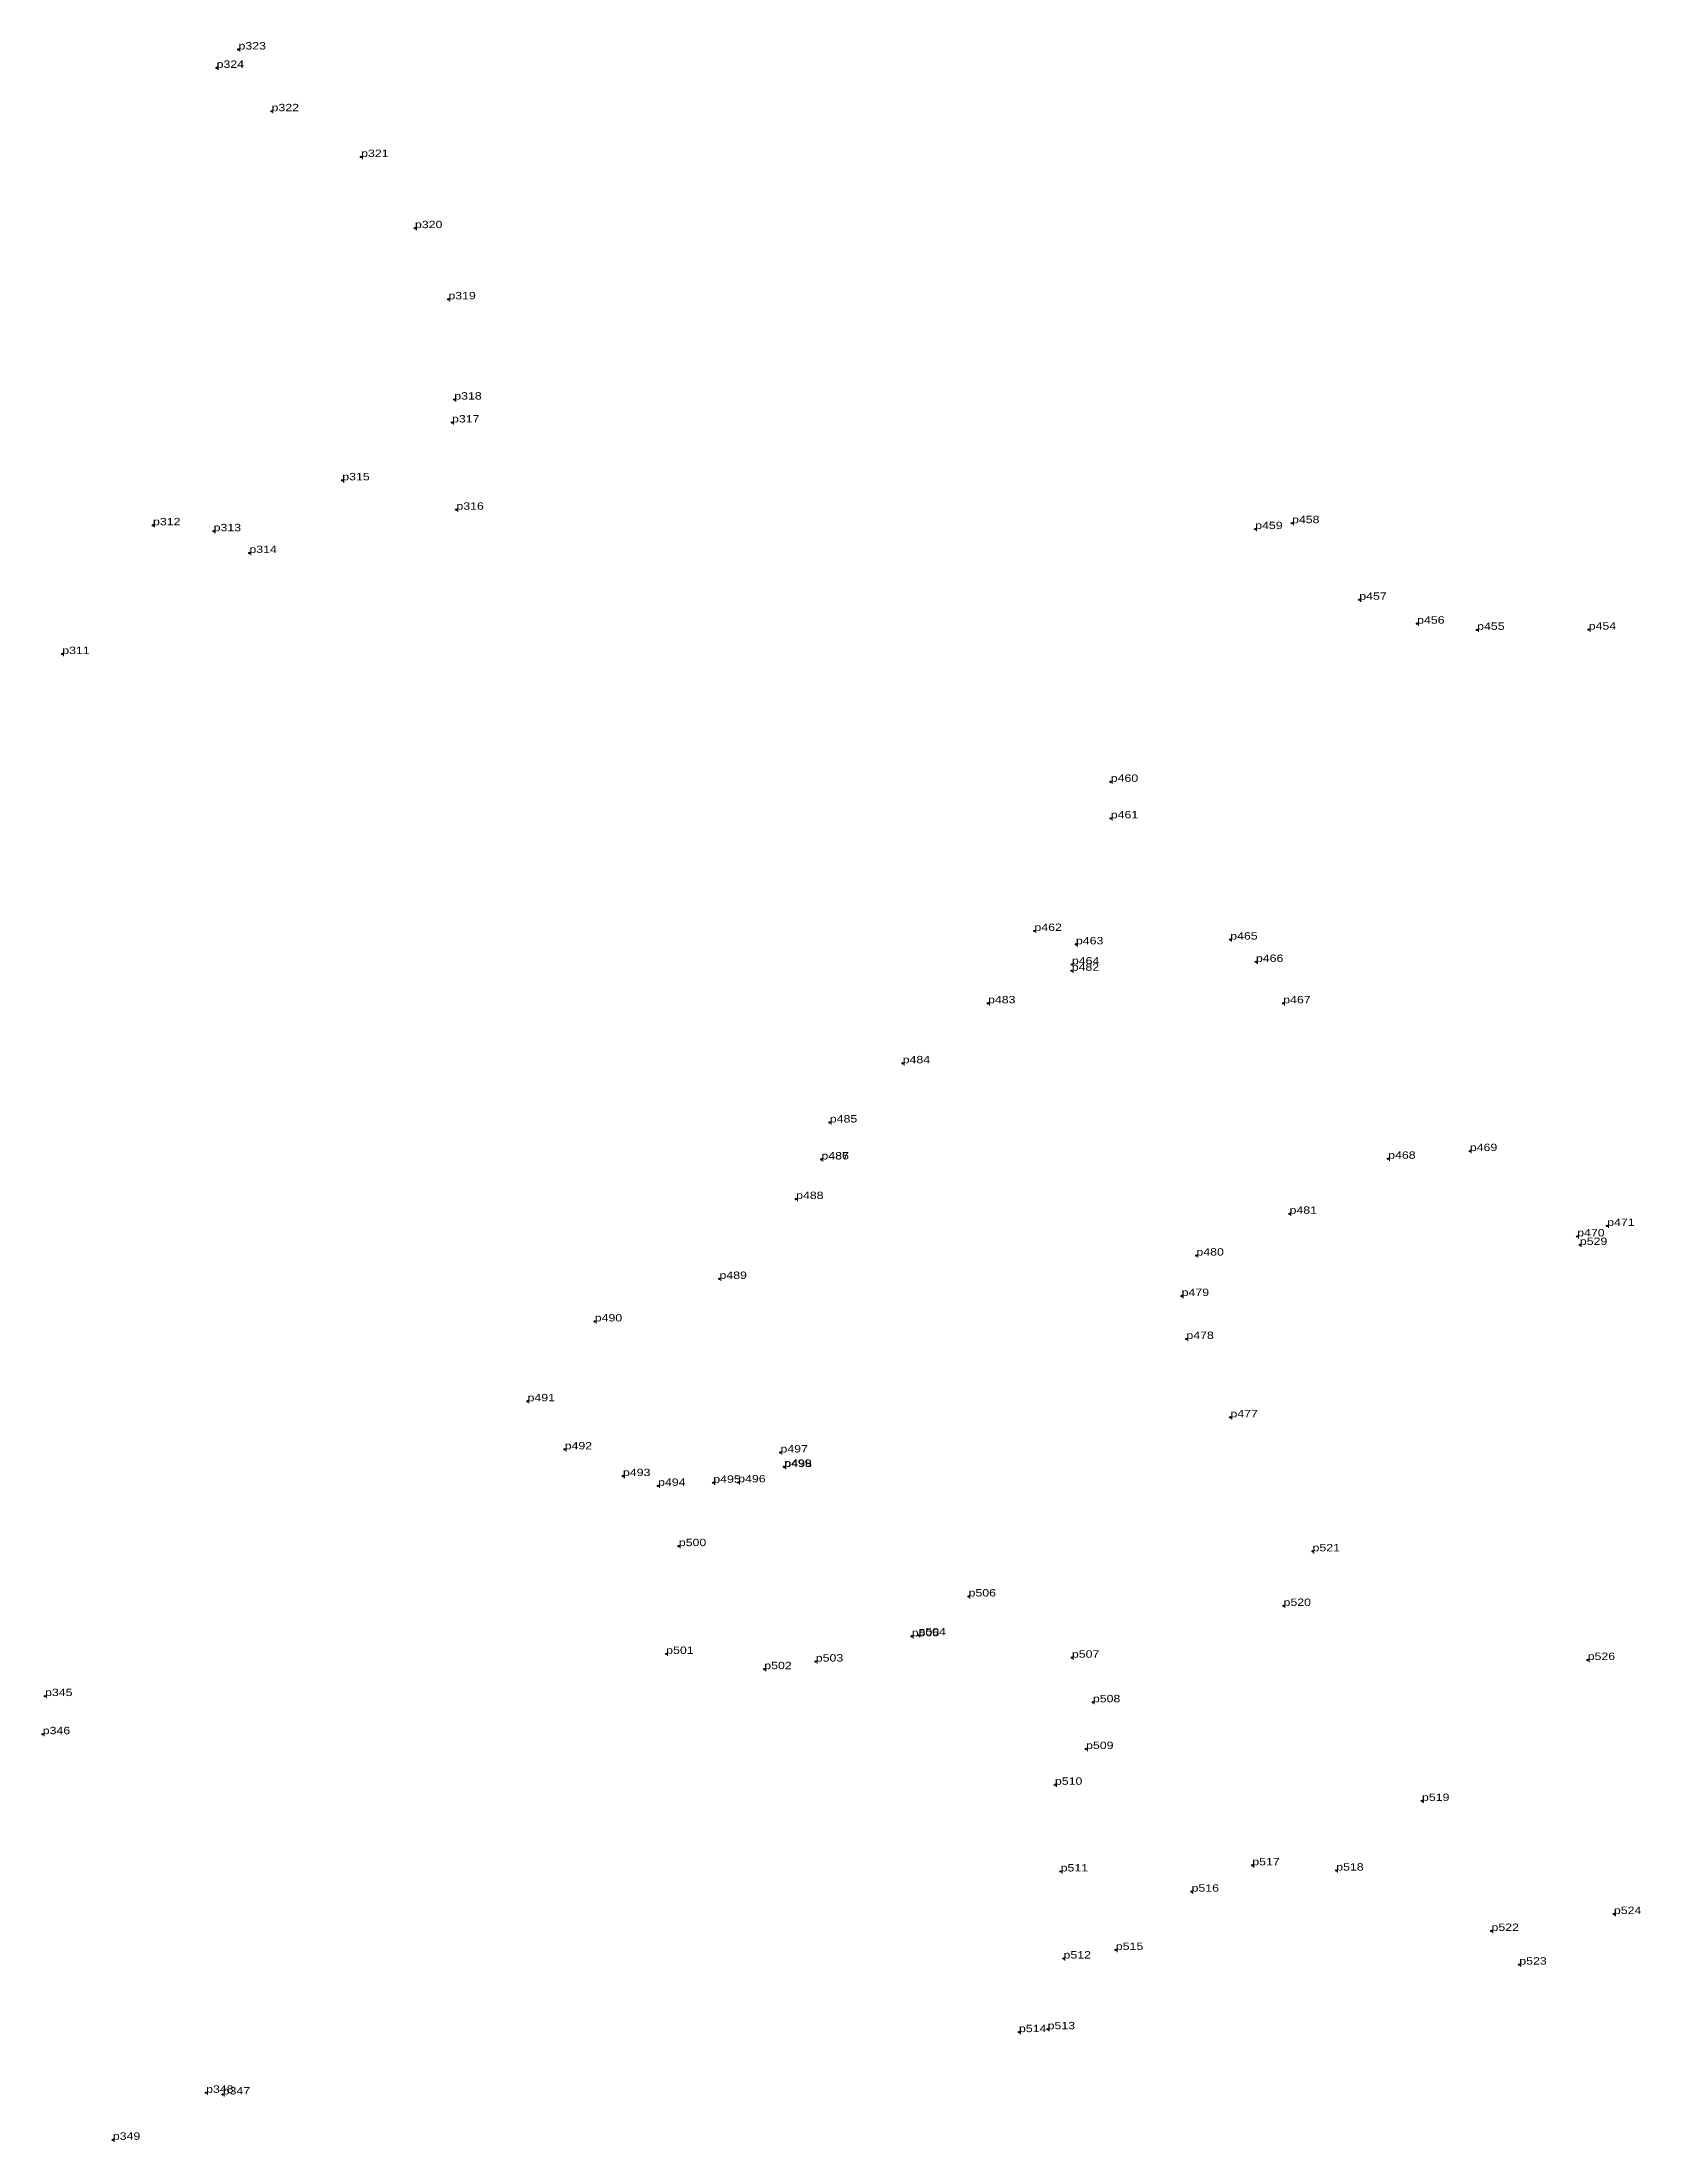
# Model space of a CAD drawing. Header units: metres. Extents: x 543607 to 546308, y 1834524 to 1839461.
# Drawn here: x 544006 to 544396, y 1838949 to 1839461 of the extents above; entities that cross this region are included whole.
import ezdxf

# ---------------------------------------------------------------- set-up
doc = ezdxf.new("R2010")
doc.units = ezdxf.units.M
doc.header["$LTSCALE"] = 0.72
doc.header["$PDMODE"] = 32
doc.header["$PDSIZE"] = 0.36
doc.layers.add('12', color=7, linetype='Continuous')
doc.layers.add('7', color=7, linetype='Continuous')

msp = doc.modelspace()

# ---------------------------------------------------------------- linework, layer by layer
at = {"layer": '7'}
for p in [(544054.17, 1839459.45), (544054.17, 1839459.44), (544048.83, 1839454.96), (544062.23, 1839444.38), (544084.09, 1839433.21), (544097.22, 1839415.85), (544105.37, 1839398.49), (544106.81, 1839374.03), (544106.25, 1839368.44), (544106.26, 1839368.44), (544079.49, 1839354.33), (544107.33, 1839347.16), (544033.3, 1839343.37), (544033.3, 1839343.36), (544048.1, 1839341.91), (544302.23, 1839342.43), (544311.22, 1839343.87), (544056.82, 1839336.6), (544327.63, 1839325.19), (544341.74, 1839319.36), (544356.39, 1839317.84), (544383.61, 1839317.9), (544011.16, 1839311.94), (544266.99, 1839280.77), (544267, 1839271.84), (544248.37, 1839244.39), (544258.5, 1839241.12), (544296.14, 1839242.28), (544296.14, 1839242.27), (544257.46, 1839234.67), (544257.47, 1839234.67), (544257.51, 1839236.22), (544302.41, 1839236.83), (544237.05, 1839226.73), (544309.07, 1839226.73), (544216.22, 1839212.1), (544198.44, 1839197.65), (544196.39, 1839188.62), (544196.4, 1839188.65), (544334.68, 1839188.8), (544354.61, 1839190.68), (544190.21, 1839178.98), (544310.62, 1839175.38), (544310.62, 1839175.37), (544388.11, 1839172.42), (544380.8, 1839169.86), (544381.45, 1839167.78), (544287.89, 1839165.18), (544171.52, 1839159.49), (544284.29, 1839155.32), (544141.08, 1839149.11), (544285.45, 1839144.84), (544124.69, 1839129.64), (544124.69, 1839129.63), (544296.18, 1839125.71), (544133.75, 1839117.9), (544186.39, 1839117.15), (544186.39, 1839117.14), (544147.98, 1839111.39), (544187.27, 1839113.65), (544187.38, 1839113.58), (544156.54, 1839109), (544156.54, 1839108.99), (544170.01, 1839109.75), (544176.09, 1839109.84), (544161.59, 1839094.29), (544161.6, 1839094.29), (544316.22, 1839093.03), (544316.23, 1839093.03), (544232.3, 1839082.01), (544309.15, 1839079.71), (544218.44, 1839072.29), (544220.07, 1839072.53), (544158.52, 1839068), (544182.45, 1839064.27), (544195.02, 1839066.13), (544257.51, 1839067.07), (544383.36, 1839066.52), (544006.97, 1839057.71), (544262.63, 1839056.2), (544006.4, 1839048.41), (544260.97, 1839044.79), (544253.37, 1839036.07), (544342.93, 1839032.13), (544254.77, 1839014.92), (544301.52, 1839016.42), (544322, 1839015.15), (544322, 1839015.14), (544286.71, 1839009.98), (544389.76, 1839004.53), (544359.89, 1839000.41), (544255.47, 1838993.68), (544268.23, 1838995.77), (544366.67, 1838992.2), (544366.67, 1838992.19), (544244.59, 1838975.72), (544251.59, 1838976.43), (544046.27, 1838960.93), (544046.27, 1838960.92), (544050.31, 1838960.51), (544023.51, 1838949.46), (544023.51, 1838949.45)]:
    msp.add_point(p, dxfattribs=at)

# ---------------------------------------------------------------- texts
at = {"layer": '12', "width": 1.25}
for s, p in [('p323', (544054.17, 1839459.44)), ('p323', (544054.17, 1839459.44)), ('p324', (544048.83, 1839454.96)), ('p324', (544048.83, 1839454.96)), ('p322', (544062.23, 1839444.38)), ('p322', (544062.23, 1839444.38)), ('p321', (544084.09, 1839433.21)), ('p321', (544084.09, 1839433.21)), ('p320', (544097.22, 1839415.85)), ('p320', (544097.22, 1839415.85)), ('p319', (544105.37, 1839398.49)), ('p319', (544105.37, 1839398.49)), ('p318', (544106.81, 1839374.03)), ('p318', (544106.81, 1839374.03)), ('p317', (544106.26, 1839368.44)), ('p317', (544106.26, 1839368.44)), ('p315', (544079.49, 1839354.33)), ('p315', (544079.49, 1839354.33)), ('p316', (544107.33, 1839347.16)), ('p316', (544107.33, 1839347.16)), ('p312', (544033.3, 1839343.36)), ('p312', (544033.3, 1839343.36)), ('p313', (544048.1, 1839341.91)), ('p313', (544048.1, 1839341.91)), ('p459', (544302.23, 1839342.43)), ('p459', (544302.23, 1839342.43)), ('p458', (544311.22, 1839343.87)), ('p458', (544311.22, 1839343.87)), ('p314', (544056.82, 1839336.6)), ('p314', (544056.82, 1839336.6)), ('p457', (544327.63, 1839325.19)), ('p457', (544327.63, 1839325.19)), ('p456', (544341.74, 1839319.36)), ('p456', (544341.74, 1839319.36)), ('p455', (544356.39, 1839317.84)), ('p455', (544356.39, 1839317.84)), ('p454', (544383.61, 1839317.9)), ('p454', (544383.61, 1839317.9)), ('p311', (544011.16, 1839311.94)), ('p311', (544011.16, 1839311.94)), ('p460', (544266.99, 1839280.77)), ('p460', (544266.99, 1839280.77)), ('p461', (544267, 1839271.84)), ('p461', (544267, 1839271.84)), ('p462', (544248.37, 1839244.39)), ('p462', (544248.37, 1839244.39)), ('p465', (544296.14, 1839242.28)), ('p465', (544296.14, 1839242.28)), ('p463', (544258.5, 1839241.12)), ('p463', (544258.5, 1839241.12)), ('p466', (544302.41, 1839236.83)), ('p466', (544302.41, 1839236.83)), ('p482', (544257.46, 1839234.67)), ('p482', (544257.46, 1839234.67)), ('p464', (544257.51, 1839236.22)), ('p464', (544257.51, 1839236.22)), ('p483', (544237.05, 1839226.73)), ('p483', (544237.05, 1839226.73)), ('p467', (544309.07, 1839226.73)), ('p467', (544309.07, 1839226.73)), ('p484', (544216.22, 1839212.1)), ('p484', (544216.22, 1839212.1)), ('p485', (544198.44, 1839197.65)), ('p485', (544198.44, 1839197.65)), ('p469', (544354.61, 1839190.68)), ('p469', (544354.61, 1839190.68)), ('p487', (544196.39, 1839188.62)), ('p487', (544196.39, 1839188.62)), ('p486', (544196.4, 1839188.65)), ('p486', (544196.4, 1839188.65)), ('p468', (544334.68, 1839188.8)), ('p468', (544334.68, 1839188.8)), ('p488', (544190.21, 1839178.98)), ('p488', (544190.21, 1839178.98)), ('p481', (544310.62, 1839175.38)), ('p481', (544310.62, 1839175.38)), ('p471', (544388.11, 1839172.42)), ('p471', (544388.11, 1839172.42)), ('p480', (544287.89, 1839165.18)), ('p480', (544287.89, 1839165.18)), ('p470', (544380.8, 1839169.86)), ('p470', (544380.8, 1839169.86)), ('p529', (544381.45, 1839167.78)), ('p529', (544381.45, 1839167.78)), ('p489', (544171.52, 1839159.49)), ('p489', (544171.52, 1839159.49)), ('p479', (544284.29, 1839155.32)), ('p479', (544284.29, 1839155.32)), ('p490', (544141.08, 1839149.11)), ('p490', (544141.08, 1839149.11)), ('p478', (544285.45, 1839144.84)), ('p478', (544285.45, 1839144.84)), ('p491', (544124.69, 1839129.64)), ('p491', (544124.69, 1839129.64)), ('p477', (544296.18, 1839125.71)), ('p477', (544296.18, 1839125.71)), ('p492', (544133.75, 1839117.9)), ('p492', (544133.75, 1839117.9)), ('p497', (544186.39, 1839117.14)), ('p497', (544186.39, 1839117.14)), ('p499', (544187.27, 1839113.65)), ('p499', (544187.27, 1839113.65)), ('p498', (544187.38, 1839113.58)), ('p498', (544187.38, 1839113.58)), ('p493', (544147.98, 1839111.39)), ('p493', (544147.98, 1839111.39)), ('p494', (544156.54, 1839109)), ('p494', (544156.54, 1839109)), ('p495', (544170.01, 1839109.75)), ('p495', (544170.01, 1839109.75)), ('p496', (544176.09, 1839109.84)), ('p496', (544176.09, 1839109.84)), ('p500', (544161.6, 1839094.29)), ('p500', (544161.6, 1839094.29)), ('p521', (544316.22, 1839093.03)), ('p521', (544316.22, 1839093.03)), ('p506', (544232.3, 1839082.01)), ('p506', (544232.3, 1839082.01)), ('p520', (544309.15, 1839079.71)), ('p520', (544309.15, 1839079.71)), ('p501', (544158.52, 1839068)), ('p501', (544158.52, 1839068)), ('p505', (544218.44, 1839072.29)), ('p505', (544218.44, 1839072.29)), ('p504', (544220.07, 1839072.53)), ('p504', (544220.07, 1839072.53)), ('p502', (544182.45, 1839064.27)), ('p502', (544182.45, 1839064.27)), ('p503', (544195.02, 1839066.13)), ('p503', (544195.02, 1839066.13)), ('p507', (544257.51, 1839067.07)), ('p507', (544257.51, 1839067.07)), ('p526', (544383.36, 1839066.52)), ('p526', (544383.36, 1839066.52)), ('p345', (544006.97, 1839057.71)), ('p345', (544006.97, 1839057.71)), ('p508', (544262.63, 1839056.2)), ('p508', (544262.63, 1839056.2)), ('p346', (544006.4, 1839048.41)), ('p346', (544006.4, 1839048.41)), ('p509', (544260.97, 1839044.79)), ('p509', (544260.97, 1839044.79)), ('p510', (544253.37, 1839036.07)), ('p510', (544253.37, 1839036.07)), ('p519', (544342.93, 1839032.13)), ('p519', (544342.93, 1839032.13)), ('p517', (544301.52, 1839016.42)), ('p517', (544301.52, 1839016.42)), ('p511', (544254.77, 1839014.92)), ('p511', (544254.77, 1839014.92)), ('p518', (544322, 1839015.14)), ('p518', (544322, 1839015.14)), ('p516', (544286.71, 1839009.98)), ('p516', (544286.71, 1839009.98)), ('p524', (544389.76, 1839004.53)), ('p524', (544389.76, 1839004.53)), ('p515', (544268.23, 1838995.77)), ('p515', (544268.23, 1838995.77)), ('p522', (544359.89, 1839000.41)), ('p522', (544359.89, 1839000.41)), ('p512', (544255.47, 1838993.68)), ('p512', (544255.47, 1838993.68)), ('p523', (544366.67, 1838992.2)), ('p523', (544366.67, 1838992.2)), ('p514', (544244.59, 1838975.72)), ('p514', (544244.59, 1838975.72)), ('p513', (544251.59, 1838976.43)), ('p513', (544251.59, 1838976.43)), ('p348', (544046.27, 1838960.92)), ('p348', (544046.27, 1838960.92)), ('p347', (544050.31, 1838960.51)), ('p347', (544050.31, 1838960.51)), ('p349', (544023.51, 1838949.46)), ('p349', (544023.51, 1838949.46))]:
    msp.add_text(s, height=1.8, dxfattribs=at).set_placement(p)

doc.saveas('drawing.dxf')
